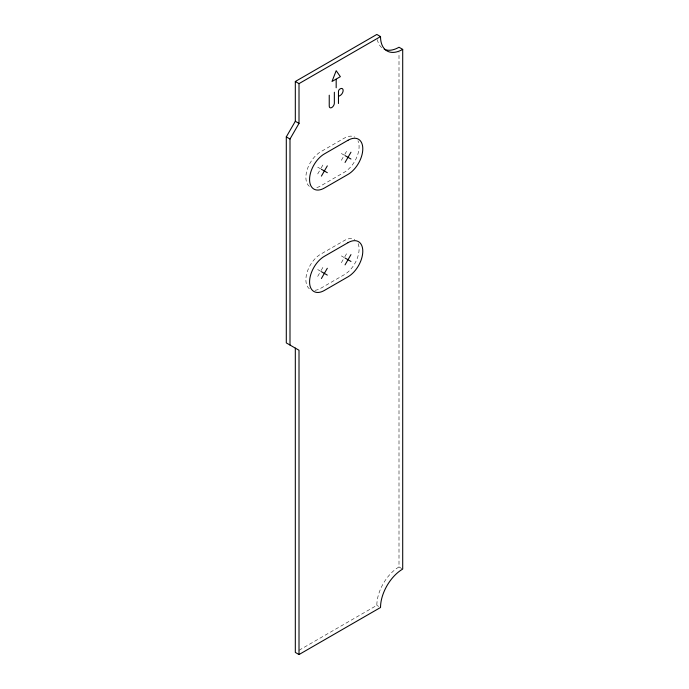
<?xml version="1.0" encoding="UTF-8"?>
<svg xmlns="http://www.w3.org/2000/svg" width="689" height="689" viewBox="0 0 689 689"><rect width="100%" height="100%" fill="white"/><g stroke="black" fill="none" stroke-linecap="round" stroke-linejoin="round"><path stroke-width="0.52" stroke-dasharray="3.44 2.58" d="M317.707 173.972L320.17 169.709M321.16 168.004L323.623 163.732M341.356 160.322L344.319 155.197L341.356 153.492M344.81 154.345L347.273 150.081M317.707 276.384L320.17 272.112M321.16 270.407L323.623 266.143M341.356 262.724L344.319 257.608L341.356 255.903M344.81 256.756L347.273 252.484M299.026 650.278L376.831 605.355A31.358 18.103 -60 0 1 399 566.952L399 52.631M317.707 167.151L320.669 168.857M317.707 269.554L320.669 271.259M399 566.952L401.773 568.554M376.831 605.355L378.683 606.423M381.68 47.627A31.358 18.103 -60 0 1 377.357 39.695M316.837 187.546A20.903 12.066 -60 0 0 320.669 185.927L344.319 172.267A20.903 12.066 -60 0 0 357.97 140.789M309.344 186.366A20.903 12.066 -60 0 1 307.268 169.382A20.903 12.066 -60 0 1 320.669 151.787L344.319 138.136A20.903 12.066 -60 0 1 354.766 137.102M315.011 290.293A20.903 12.066 -60 0 0 320.669 288.329L344.319 274.67A20.903 12.066 -60 0 0 357.97 243.191M309.344 288.769A20.903 12.066 -60 0 1 307.268 271.785A20.903 12.066 -60 0 1 320.669 254.189L344.319 240.539A20.903 12.066 -60 0 1 354.766 239.505"/><path stroke-width="1.03" d="M299.009 654.55L299.009 350.245L286.297 342.907L286.297 136.887L295.314 121.273L295.314 81.5L376.831 34.45L380.526 36.586A31.358 18.103 -60 0 0 402.703 49.384L402.703 569.088A31.358 18.103 -60 0 0 380.526 607.491L299.009 654.55L295.314 652.414L295.314 348.117M290 345.043L290 139.023L299.009 123.4L299.009 83.627L295.314 81.5M321.401 176.108L327.318 165.868M345.051 162.458L350.968 152.217M321.401 278.511L327.318 268.271M345.051 264.86L350.968 254.62M299.009 83.627L380.526 36.586M335.887 79.244L331.995 81.491L336.18 70.7L340.366 76.66L336.18 79.071L336.18 87.77M338.755 96.279L340.28 95.401A4.031 2.325 -60 0 0 343.131 90.466A4.031 2.325 -60 0 0 340.28 88.821L339.849 89.07A1.964 1.128 -60 0 0 338.463 91.473L338.463 103.522M402.703 49.384L399 47.248A31.358 18.103 -60 0 1 384.212 49.264M295.314 121.273L299.009 123.4M345.051 155.628L350.968 159.038M286.297 136.887L290 139.023M321.401 169.279L327.318 172.698M345.051 258.031L350.968 261.45M321.401 271.69L327.318 275.1M334.354 92.24L334.354 103.092A3.617 2.084 -60 0 1 331.797 107.518A3.617 2.084 -60 0 1 329.239 106.046L329.239 95.194M348.014 140.263L324.364 153.923A20.903 12.066 -60 0 0 309.576 179.519A20.903 12.066 -60 0 0 324.364 188.054L348.014 174.403A20.903 12.066 -60 0 0 362.793 148.798A20.903 12.066 -60 0 0 348.014 140.263M348.014 242.674L324.364 256.325A20.903 12.066 -60 0 0 309.576 281.93A20.903 12.066 -60 0 0 324.364 290.457L348.014 276.806A20.903 12.066 -60 0 0 362.793 251.209A20.903 12.066 -60 0 0 348.014 242.674"/></g></svg>
